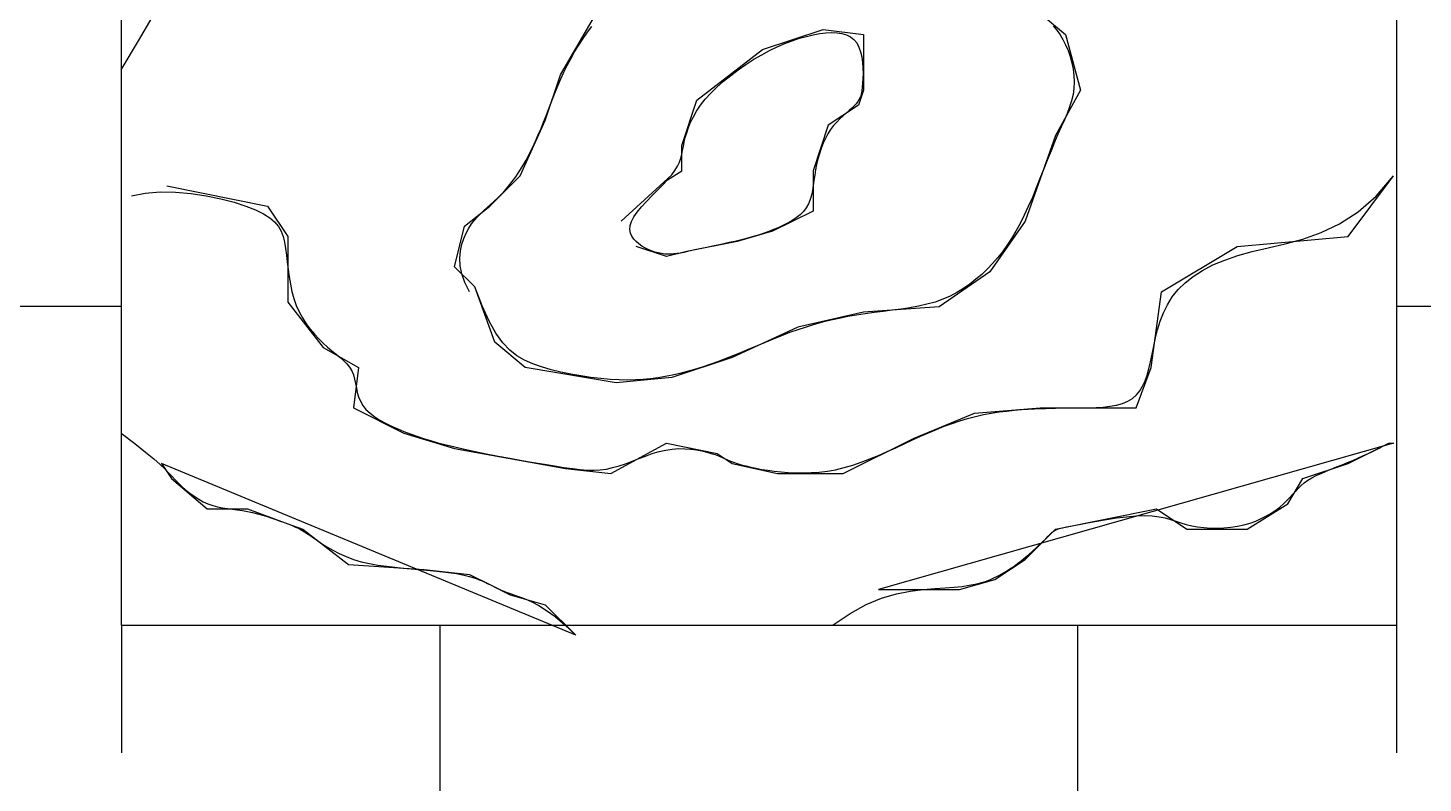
# Model space of a CAD drawing. Header units: metres. Extents: x -220 to 294, y -29 to 18.
# Drawn here: x 253.172 to 254.267, y 11.475 to 12.068 of the extents above; entities that cross this region are included whole.
import ezdxf

# ---------------------------------------------------------------- set-up
doc = ezdxf.new("R2010")
doc.units = ezdxf.units.M
doc.header["$MEASUREMENT"] = 0
doc.linetypes.add('DOT', pattern=[0.28, 0.03, -0.25])
doc.layers.add('Standart', color=7, linetype='Continuous')

msp = doc.modelspace()

# ---------------------------------------------------------------- linework, layer by layer
at = {"layer": 'Standart', "color": 178, "linetype": 'Continuous', "lineweight": -3}
for points in [[(253.2458, 11.5992), (253.2458, 12.5992)], [(254.2458, 12.5992), (254.2458, 11.5992)], [(253.2458, 11.8492), (249.3296, 11.8492)], [(253.2458, 11.8492), (251.4712, 11.8492)], [(258.0992, 11.8492), (254.2458, 11.8492)], [(254.2458, 11.5992), (253.2458, 11.5992)], [(253.4958, 8.1735), (253.4958, 11.5992)], [(253.9958, 8.1735), (253.9958, 11.5992)]]:
    msp.add_lwpolyline(points, dxfattribs=at)
at = {"layer": 'Standart', "color": 26, "linetype": 'Continuous', "lineweight": -3}
for points in [[(253.9624, 12.0824), (253.9862, 12.0626)], [(253.259, 12.0577), (253.2698, 12.0759)], [(253.5901, 12.031), (253.6178, 12.0785)], [(253.6078, 12.0595), (253.6112, 12.0644)], [(253.6112, 12.0644), (253.6148, 12.069)], [(253.7486, 12.0508), (253.7961, 12.0666)], [(253.7776, 12.0597), (253.7831, 12.0612)], [(253.7831, 12.0612), (253.7884, 12.0624)], [(253.7884, 12.0624), (253.7934, 12.0633)], [(253.7934, 12.0633), (253.7983, 12.0639)], [(253.7961, 12.0666), (253.8278, 12.0626)], [(253.7983, 12.0639), (253.8028, 12.0641)], [(253.8028, 12.0641), (253.807, 12.064)], [(253.807, 12.064), (253.8109, 12.0634)], [(253.8109, 12.0634), (253.8145, 12.0623)], [(253.8145, 12.0623), (253.8176, 12.0608)], [(253.8176, 12.0608), (253.8203, 12.0587)], [(253.8278, 12.0626), (253.8278, 12.0191)], [(253.9766, 12.0694), (253.9794, 12.066)], [(253.9794, 12.066), (253.9819, 12.0625)], [(253.9819, 12.0625), (253.9842, 12.0587)], [(253.9862, 12.0626), (253.9981, 12.0191)], [(253.2455, 12.0349), (253.259, 12.0577)], [(253.5982, 12.0436), (253.6012, 12.049)], [(253.6012, 12.049), (253.6044, 12.0543)], [(253.6044, 12.0543), (253.6078, 12.0595)], [(253.6971, 12.0112), (253.7486, 12.0508)], [(253.7479, 12.0468), (253.754, 12.0501)], [(253.754, 12.0501), (253.7601, 12.053)], [(253.7601, 12.053), (253.7661, 12.0556)], [(253.7661, 12.0556), (253.7719, 12.0578)], [(253.7719, 12.0578), (253.7776, 12.0597)], [(253.8203, 12.0587), (253.8225, 12.0561)], [(253.8225, 12.0561), (253.8242, 12.0528)], [(253.8242, 12.0528), (253.8255, 12.0491)], [(253.8255, 12.0491), (253.8264, 12.045)], [(253.9842, 12.0587), (253.9863, 12.0546)], [(253.9863, 12.0546), (253.9883, 12.0501)], [(253.9883, 12.0501), (253.9899, 12.0454)], [(253.5928, 12.033), (253.5954, 12.0382)], [(253.5954, 12.0382), (253.5982, 12.0436)], [(253.7294, 12.035), (253.7355, 12.0392)], [(253.7355, 12.0392), (253.7417, 12.0432)], [(253.7417, 12.0432), (253.7479, 12.0468)], [(253.8264, 12.045), (253.827, 12.0407)], [(253.827, 12.0407), (253.8273, 12.0364)], [(253.9899, 12.0454), (253.9912, 12.0405)], [(253.9912, 12.0405), (253.9922, 12.0355)], [(253.2455, 12.0349), (253.2455, 12.0349)], [(253.5782, 11.9953), (253.5901, 12.031)], [(253.5882, 12.0229), (253.5904, 12.0278)], [(253.5904, 12.0278), (253.5928, 12.033)], [(253.718, 12.026), (253.7236, 12.0306)], [(253.7236, 12.0306), (253.7294, 12.035)], [(253.8273, 12.0281), (253.8271, 12.0244)], [(253.8273, 12.0364), (253.8274, 12.0321)], [(253.8274, 12.0321), (253.8273, 12.0281)], [(253.9922, 12.0355), (253.9928, 12.0305)], [(253.9928, 12.0305), (253.993, 12.0254)], [(253.5843, 12.0132), (253.5862, 12.018)], [(253.5862, 12.018), (253.5882, 12.0229)], [(253.7037, 12.0118), (253.7079, 12.0166)], [(253.7079, 12.0166), (253.7127, 12.0213)], [(253.7127, 12.0213), (253.718, 12.026)], [(253.8278, 12.0191), (253.8238, 12.0072)], [(253.8264, 12.0184), (253.8259, 12.0159)], [(253.8268, 12.0212), (253.8264, 12.0184)], [(253.8271, 12.0244), (253.8268, 12.0212)], [(253.9981, 12.0191), (253.9783, 11.9835)], [(253.9928, 12.0204), (253.9921, 12.0155)], [(253.993, 12.0254), (253.9928, 12.0204)], [(253.5807, 12.0037), (253.5825, 12.0085)], [(253.5825, 12.0085), (253.5843, 12.0132)], [(253.6852, 11.9756), (253.6971, 12.0112)], [(253.6969, 12.0026), (253.7, 12.0072)], [(253.7, 12.0072), (253.7037, 12.0118)], [(253.8238, 12.0072), (253.8, 11.9914)], [(253.8205, 12.0066), (253.8186, 12.0048)], [(253.8221, 12.0083), (253.8205, 12.0066)], [(253.8234, 12.01), (253.8221, 12.0083)], [(253.8244, 12.0118), (253.8234, 12.01)], [(253.8253, 12.0137), (253.8244, 12.0118)], [(253.8259, 12.0159), (253.8253, 12.0137)], [(253.9893, 12.0058), (253.9874, 12.0008)], [(253.9909, 12.0107), (253.9893, 12.0058)], [(253.9921, 12.0155), (253.9909, 12.0107)], [(253.5584, 11.9518), (253.5782, 11.9953)], [(253.5769, 11.994), (253.5788, 11.9989)], [(253.5788, 11.9989), (253.5807, 12.0037)], [(253.6922, 11.9938), (253.6943, 11.9981)], [(253.6943, 11.9981), (253.6969, 12.0026)], [(253.8093, 11.9965), (253.8068, 11.994)], [(253.8118, 11.9988), (253.8093, 11.9965)], [(253.8142, 12.001), (253.8118, 11.9988)], [(253.8165, 12.0029), (253.8142, 12.001)], [(253.8186, 12.0048), (253.8165, 12.0029)], [(253.9853, 11.9956), (253.9829, 11.9902)], [(253.9874, 12.0008), (253.9853, 11.9956)], [(253.5705, 11.9789), (253.5727, 11.984)], [(253.5727, 11.984), (253.5749, 11.989)], [(253.5749, 11.989), (253.5769, 11.994)], [(253.688, 11.9818), (253.6891, 11.9856)], [(253.6891, 11.9856), (253.6905, 11.9896)], [(253.6905, 11.9896), (253.6922, 11.9938)], [(253.8, 11.9914), (253.7882, 11.9558)], [(253.7999, 11.9847), (253.7979, 11.9811)], [(253.802, 11.9881), (253.7999, 11.9847)], [(253.8043, 11.9912), (253.802, 11.9881)], [(253.8068, 11.994), (253.8043, 11.9912)], [(253.9783, 11.9835), (253.9545, 11.9162)], [(253.9803, 11.9844), (253.9776, 11.9782)], [(253.9829, 11.9902), (253.9803, 11.9844)], [(253.5656, 11.9689), (253.5681, 11.9738)], [(253.5681, 11.9738), (253.5705, 11.9789)], [(253.6852, 11.9558), (253.6852, 11.9756)], [(253.6859, 11.9717), (253.6865, 11.9748)], [(253.6865, 11.9748), (253.6872, 11.9782)], [(253.6872, 11.9782), (253.688, 11.9818)], [(253.7946, 11.9732), (253.7932, 11.9691)], [(253.7962, 11.9773), (253.7946, 11.9732)], [(253.7979, 11.9811), (253.7962, 11.9773)], [(253.9776, 11.9782), (253.9749, 11.9715)], [(253.5605, 11.9595), (253.5631, 11.9641)], [(253.5631, 11.9641), (253.5656, 11.9689)], [(253.6819, 11.9594), (253.6834, 11.9625)], [(253.6834, 11.9625), (253.6844, 11.9656)], [(253.6844, 11.9656), (253.6852, 11.9686)], [(253.6852, 11.9686), (253.6859, 11.9717)], [(253.792, 11.9649), (253.791, 11.9607)], [(253.7932, 11.9691), (253.792, 11.9649)], [(253.972, 11.9645), (253.9692, 11.9572)], [(253.9749, 11.9715), (253.972, 11.9645)], [(253.5347, 11.928), (253.5584, 11.9518)], [(253.5522, 11.9473), (253.555, 11.951)], [(253.555, 11.951), (253.5578, 11.9551)], [(253.5578, 11.9551), (253.5605, 11.9595)], [(253.6376, 11.9162), (253.6773, 11.9525)], [(253.674, 11.9486), (253.6852, 11.9558)], [(253.6773, 11.9525), (253.6799, 11.956)], [(253.6799, 11.956), (253.6819, 11.9594)], [(253.7882, 11.9558), (253.7882, 11.9241)], [(253.7895, 11.9523), (253.7889, 11.9482)], [(253.7901, 11.9564), (253.7895, 11.9523)], [(253.791, 11.9607), (253.7901, 11.9564)], [(253.9692, 11.9572), (253.9662, 11.9497)], [(254.208, 11.9043), (254.2436, 11.9518)], [(254.2299, 11.9359), (254.2436, 11.9518)], [(253.2812, 11.9439), (253.3604, 11.928)], [(253.5437, 11.9375), (253.5466, 11.9405)], [(253.5466, 11.9405), (253.5494, 11.9438)], [(253.5494, 11.9438), (253.5522, 11.9473)], [(253.6617, 11.936), (253.6659, 11.9403)], [(253.6659, 11.9403), (253.6701, 11.9445)], [(253.6701, 11.9445), (253.674, 11.9486)], [(253.7877, 11.9403), (253.787, 11.9366)], [(253.7884, 11.9442), (253.7877, 11.9403)], [(253.7889, 11.9482), (253.7884, 11.9442)], [(253.9632, 11.9423), (253.9602, 11.9349)], [(253.9662, 11.9497), (253.9632, 11.9423)], [(253.2535, 11.936), (253.2644, 11.9382)], [(253.2535, 11.936), (253.2535, 11.936)], [(253.2644, 11.9382), (253.276, 11.9392)], [(253.276, 11.9392), (253.2881, 11.939)], [(253.2881, 11.939), (253.3003, 11.938)], [(253.3003, 11.938), (253.3123, 11.9361)], [(253.3123, 11.9361), (253.3236, 11.9337)], [(253.3236, 11.9337), (253.3341, 11.931)], [(253.3341, 11.931), (253.3432, 11.9281)], [(253.5326, 11.9269), (253.5353, 11.9294)], [(253.5353, 11.9294), (253.5381, 11.9319)], [(253.5381, 11.9319), (253.5409, 11.9346)], [(253.5409, 11.9346), (253.5437, 11.9375)], [(253.6536, 11.9274), (253.6575, 11.9317)], [(253.6575, 11.9317), (253.6617, 11.936)], [(253.7846, 11.9298), (253.7829, 11.9267)], [(253.786, 11.9331), (253.7846, 11.9298)], [(253.787, 11.9366), (253.786, 11.9331)], [(253.9602, 11.9349), (253.957, 11.9277)], [(254.2157, 11.9236), (254.2299, 11.9359)], [(253.3432, 11.9281), (253.3509, 11.9251)], [(253.3509, 11.9251), (253.3571, 11.922)], [(253.3571, 11.922), (253.362, 11.9189)], [(253.3604, 11.928), (253.3762, 11.9043)], [(253.362, 11.9189), (253.3658, 11.9156)], [(253.5149, 11.9122), (253.5347, 11.928)], [(253.5227, 11.9169), (253.525, 11.9196)], [(253.525, 11.9196), (253.5275, 11.9222)], [(253.5275, 11.9222), (253.53, 11.9246)], [(253.53, 11.9246), (253.5326, 11.9269)], [(253.6458, 11.9159), (253.6476, 11.9195)], [(253.6476, 11.9195), (253.6502, 11.9233)], [(253.6502, 11.9233), (253.6536, 11.9274)], [(253.7882, 11.9241), (253.7565, 11.9083)], [(253.775, 11.9189), (253.7717, 11.9167)], [(253.778, 11.9213), (253.775, 11.9189)], [(253.7807, 11.9239), (253.778, 11.9213)], [(253.7829, 11.9267), (253.7807, 11.9239)], [(253.9538, 11.9208), (253.9506, 11.9143)], [(253.957, 11.9277), (253.9538, 11.9208)], [(254.2012, 11.9142), (254.2157, 11.9236)], [(253.3658, 11.9156), (253.3688, 11.9121)], [(253.3688, 11.9121), (253.3709, 11.9083)], [(253.3709, 11.9083), (253.3725, 11.9042)], [(253.507, 11.8805), (253.5149, 11.9122)], [(253.5143, 11.9027), (253.5162, 11.9069)], [(253.5162, 11.9069), (253.5182, 11.9107)], [(253.5182, 11.9107), (253.5204, 11.914)], [(253.5204, 11.914), (253.5227, 11.9169)], [(253.6446, 11.9097), (253.6448, 11.9127)], [(253.6451, 11.9069), (253.6446, 11.9097)], [(253.6448, 11.9127), (253.6458, 11.9159)], [(253.6461, 11.9045), (253.6451, 11.9069)], [(253.7565, 11.9083), (253.7288, 11.9003)], [(253.7498, 11.9068), (253.7461, 11.9056)], [(253.7534, 11.9082), (253.7498, 11.9068)], [(253.7571, 11.9096), (253.7534, 11.9082)], [(253.7609, 11.9111), (253.7571, 11.9096)], [(253.7646, 11.9128), (253.7609, 11.9111)], [(253.7682, 11.9147), (253.7646, 11.9128)], [(253.7717, 11.9167), (253.7682, 11.9147)], [(253.9545, 11.9162), (253.9268, 11.8766)], [(253.9473, 11.9083), (253.9438, 11.9026)], [(253.9506, 11.9143), (253.9473, 11.9083)], [(254.1724, 11.9022), (254.1867, 11.9073)], [(254.1867, 11.9073), (254.2012, 11.9142)], [(253.3725, 11.9042), (253.3736, 11.8997)], [(253.3736, 11.8997), (253.3745, 11.8948)], [(253.3762, 11.9043), (253.3762, 11.8528)], [(253.5116, 11.8929), (253.5127, 11.8981)], [(253.5127, 11.8981), (253.5143, 11.9027)], [(253.6476, 11.9022), (253.6461, 11.9045)], [(253.6494, 11.9002), (253.6476, 11.9022)], [(253.6515, 11.8984), (253.6494, 11.9002)], [(253.6733, 11.8885), (253.6495, 11.8964)], [(253.6538, 11.8967), (253.6515, 11.8984)], [(253.6563, 11.8953), (253.6538, 11.8967)], [(253.7288, 11.9003), (253.6891, 11.8924)], [(253.7092, 11.8965), (253.7049, 11.8956)], [(253.7136, 11.8974), (253.7092, 11.8965)], [(253.7181, 11.8984), (253.7136, 11.8974)], [(253.7225, 11.8994), (253.7181, 11.8984)], [(253.7268, 11.9003), (253.7225, 11.8994)], [(253.7309, 11.9013), (253.7268, 11.9003)], [(253.7349, 11.9023), (253.7309, 11.9013)], [(253.7387, 11.9034), (253.7349, 11.9023)], [(253.7424, 11.9045), (253.7387, 11.9034)], [(253.7461, 11.9056), (253.7424, 11.9045)], [(253.9403, 11.8972), (253.9367, 11.8922)], [(253.9438, 11.9026), (253.9403, 11.8972)], [(254.0614, 11.8608), (254.1209, 11.8964)], [(254.1209, 11.8964), (254.208, 11.9043)], [(254.1451, 11.8953), (254.1584, 11.8984)], [(254.1584, 11.8984), (254.1724, 11.9022)], [(253.3745, 11.8948), (253.3752, 11.8895)], [(253.3752, 11.8895), (253.3758, 11.884)], [(253.5111, 11.8873), (253.5116, 11.8929)], [(253.5114, 11.8813), (253.5111, 11.8873)], [(253.6589, 11.894), (253.6563, 11.8953)], [(253.6615, 11.8929), (253.6589, 11.894)], [(253.6642, 11.892), (253.6615, 11.8929)], [(253.6668, 11.8913), (253.6642, 11.892)], [(253.6694, 11.8908), (253.6668, 11.8913)], [(253.672, 11.8904), (253.6694, 11.8908)], [(253.6744, 11.8903), (253.672, 11.8904)], [(253.6891, 11.8924), (253.6733, 11.8885)], [(253.6768, 11.8903), (253.6744, 11.8903)], [(253.6791, 11.8905), (253.6768, 11.8903)], [(253.6815, 11.8908), (253.6791, 11.8905)], [(253.6841, 11.8912), (253.6815, 11.8908)], [(253.6868, 11.8917), (253.6841, 11.8912)], [(253.6898, 11.8924), (253.6868, 11.8917)], [(253.6931, 11.8931), (253.6898, 11.8924)], [(253.6967, 11.8939), (253.6931, 11.8931)], [(253.7007, 11.8947), (253.6967, 11.8939)], [(253.7049, 11.8956), (253.7007, 11.8947)], [(253.9329, 11.8874), (253.9289, 11.8829)], [(253.9367, 11.8922), (253.9329, 11.8874)], [(254.1019, 11.8819), (254.1112, 11.8857)], [(254.1112, 11.8857), (254.1214, 11.8893)], [(254.1214, 11.8893), (254.1327, 11.8924)], [(254.1327, 11.8924), (254.1451, 11.8953)], [(253.3758, 11.884), (253.3765, 11.8783)], [(253.3765, 11.8783), (253.3772, 11.8725)], [(253.5228, 11.8647), (253.507, 11.8805)], [(253.5127, 11.8748), (253.5114, 11.8813)], [(253.5151, 11.868), (253.5127, 11.8748)], [(253.9268, 11.8766), (253.8872, 11.8489)], [(253.9205, 11.8745), (253.916, 11.8706)], [(253.9248, 11.8786), (253.9205, 11.8745)], [(253.9289, 11.8829), (253.9248, 11.8786)], [(254.0864, 11.8729), (254.0937, 11.8776)], [(254.0937, 11.8776), (254.1019, 11.8819)], [(253.3772, 11.8725), (253.3782, 11.8667)], [(253.3782, 11.8667), (253.3793, 11.861)], [(253.5188, 11.8608), (253.5151, 11.868)], [(253.5386, 11.8212), (253.5228, 11.8647)], [(253.5286, 11.8499), (253.5228, 11.8647)], [(253.9063, 11.8635), (253.9011, 11.8603)], [(253.9113, 11.8669), (253.9063, 11.8635)], [(253.916, 11.8706), (253.9113, 11.8669)], [(254.0746, 11.8626), (254.0801, 11.8679)], [(254.0801, 11.8679), (254.0864, 11.8729)], [(253.3762, 11.8528), (253.404, 11.8172)], [(253.3793, 11.861), (253.3809, 11.8555)], [(253.3809, 11.8555), (253.3828, 11.8502)], [(253.5188, 11.8608), (253.5188, 11.8608)], [(253.8839, 11.8528), (253.8775, 11.851)], [(253.8899, 11.855), (253.8839, 11.8528)], [(253.8957, 11.8575), (253.8899, 11.855)], [(253.9011, 11.8603), (253.8957, 11.8575)], [(254.0535, 11.8014), (254.0614, 11.8608)], [(254.0662, 11.8507), (254.07, 11.8568)], [(254.07, 11.8568), (254.0746, 11.8626)], [(253.3828, 11.8502), (253.3851, 11.8451)], [(253.3851, 11.8451), (253.3878, 11.8403)], [(253.5341, 11.8379), (253.5286, 11.8499)], [(253.8278, 11.8449), (253.7763, 11.833)], [(253.8154, 11.8414), (253.8088, 11.84)], [(253.8222, 11.8425), (253.8154, 11.8414)], [(253.8291, 11.8436), (253.8222, 11.8425)], [(253.8872, 11.8489), (253.8278, 11.8449)], [(253.8361, 11.8445), (253.8291, 11.8436)], [(253.8431, 11.8454), (253.8361, 11.8445)], [(253.8502, 11.8463), (253.8431, 11.8454)], [(253.8572, 11.8472), (253.8502, 11.8463)], [(253.8642, 11.8483), (253.8572, 11.8472)], [(253.871, 11.8495), (253.8642, 11.8483)], [(253.8775, 11.851), (253.871, 11.8495)], [(254.0605, 11.8378), (254.0631, 11.8443)], [(254.0631, 11.8443), (254.0662, 11.8507)], [(253.3878, 11.8403), (253.3907, 11.8358)], [(253.3907, 11.8358), (253.3938, 11.8315)], [(253.3938, 11.8315), (253.3971, 11.8276)], [(253.5395, 11.8283), (253.5341, 11.8379)], [(253.7763, 11.833), (253.7248, 11.8093)], [(253.7763, 11.8311), (253.7698, 11.8288)], [(253.7827, 11.8332), (253.7763, 11.8311)], [(253.7892, 11.8352), (253.7827, 11.8332)], [(253.7957, 11.8369), (253.7892, 11.8352)], [(253.8022, 11.8386), (253.7957, 11.8369)], [(253.8088, 11.84), (253.8022, 11.8386)], [(254.0568, 11.8246), (254.0585, 11.8311)], [(254.0585, 11.8311), (254.0605, 11.8378)], [(253.3971, 11.8276), (253.4005, 11.8239)], [(253.4005, 11.8239), (253.404, 11.8205)], [(253.404, 11.8205), (253.4074, 11.8174)], [(253.5624, 11.8014), (253.5386, 11.8212)], [(253.5448, 11.8208), (253.5395, 11.8283)], [(253.5503, 11.815), (253.5448, 11.8208)], [(253.7506, 11.8211), (253.7443, 11.8184)], [(253.757, 11.8237), (253.7506, 11.8211)], [(253.7634, 11.8263), (253.757, 11.8237)], [(253.7698, 11.8288), (253.7634, 11.8263)], [(254.0554, 11.8181), (254.0568, 11.8246)], [(253.404, 11.8172), (253.4317, 11.8014)], [(253.4074, 11.8174), (253.4108, 11.8146)], [(253.4108, 11.8146), (253.4141, 11.8119)], [(253.4141, 11.8119), (253.4172, 11.8094)], [(253.4172, 11.8094), (253.42, 11.8068)], [(253.5559, 11.8106), (253.5503, 11.815)], [(253.5619, 11.8071), (253.5559, 11.8106)], [(253.7248, 11.8093), (253.6773, 11.7935)], [(253.7193, 11.8082), (253.7132, 11.8059)], [(253.7254, 11.8106), (253.7193, 11.8082)], [(253.7317, 11.8131), (253.7254, 11.8106)], [(253.7379, 11.8158), (253.7317, 11.8131)], [(253.7443, 11.8184), (253.7379, 11.8158)], [(254.0529, 11.806), (254.0541, 11.8119)], [(254.0541, 11.8119), (254.0554, 11.8181)], [(253.42, 11.8068), (253.4225, 11.8043)], [(253.4225, 11.8043), (253.4247, 11.8016)], [(253.4247, 11.8016), (253.4264, 11.7987)], [(253.4264, 11.7987), (253.4277, 11.7957)], [(253.4317, 11.8014), (253.4277, 11.7697)], [(253.5683, 11.8043), (253.5619, 11.8071)], [(253.6337, 11.7895), (253.5624, 11.8014)], [(253.5753, 11.8019), (253.5683, 11.8043)], [(253.5827, 11.7997), (253.5753, 11.8019)], [(253.5903, 11.7978), (253.5827, 11.7997)], [(253.5982, 11.7961), (253.5903, 11.7978)], [(253.6894, 11.7983), (253.6836, 11.7968)], [(253.6953, 11.7999), (253.6894, 11.7983)], [(253.7012, 11.8018), (253.6953, 11.7999)], [(253.7072, 11.8038), (253.7012, 11.8018)], [(253.7132, 11.8059), (253.7072, 11.8038)], [(254.0416, 11.7697), (254.0535, 11.8014)], [(254.0502, 11.7955), (254.0516, 11.8005)], [(254.0516, 11.8005), (254.0529, 11.806)], [(253.4277, 11.7957), (253.4286, 11.7924)], [(253.4286, 11.7924), (253.4293, 11.789)], [(253.4293, 11.789), (253.43, 11.7855)], [(253.6061, 11.7948), (253.5982, 11.7961)], [(253.614, 11.7936), (253.6061, 11.7948)], [(253.6217, 11.7928), (253.614, 11.7936)], [(253.6291, 11.7921), (253.6217, 11.7928)], [(253.636, 11.7918), (253.6291, 11.7921)], [(253.6773, 11.7935), (253.6337, 11.7895)], [(253.6426, 11.7916), (253.636, 11.7918)], [(253.6489, 11.7917), (253.6426, 11.7916)], [(253.655, 11.7921), (253.6489, 11.7917)], [(253.6608, 11.7926), (253.655, 11.7921)], [(253.6666, 11.7933), (253.6608, 11.7926)], [(253.6723, 11.7943), (253.6666, 11.7933)], [(253.6779, 11.7954), (253.6723, 11.7943)], [(253.6836, 11.7968), (253.6779, 11.7954)], [(254.0445, 11.7831), (254.0467, 11.7868)], [(254.0467, 11.7868), (254.0486, 11.7909)], [(254.0486, 11.7909), (254.0502, 11.7955)], [(253.43, 11.7855), (253.4307, 11.7819)], [(253.4307, 11.7819), (253.4317, 11.7784)], [(253.4317, 11.7784), (253.4331, 11.775)], [(254.035, 11.775), (254.0387, 11.7772)], [(254.0387, 11.7772), (254.0418, 11.7799)], [(254.0418, 11.7799), (254.0445, 11.7831)], [(253.4277, 11.7697), (253.4673, 11.7499)], [(253.4331, 11.775), (253.435, 11.7717)], [(253.435, 11.7717), (253.4375, 11.7686)], [(253.4375, 11.7686), (253.4407, 11.7656)], [(253.4407, 11.7656), (253.4444, 11.7628)], [(253.8674, 11.746), (253.9149, 11.7657)], [(253.9149, 11.7657), (253.9664, 11.7697)], [(253.9156, 11.7631), (253.9218, 11.7645)], [(253.9218, 11.7645), (253.928, 11.7656)], [(253.928, 11.7656), (253.9341, 11.7666)], [(253.9341, 11.7666), (253.9401, 11.7673)], [(253.9401, 11.7673), (253.946, 11.7679)], [(253.946, 11.7679), (253.9516, 11.7684)], [(253.9516, 11.7684), (253.9569, 11.7688)], [(253.9569, 11.7688), (253.9618, 11.769)], [(253.9618, 11.769), (253.9663, 11.7693)], [(253.9663, 11.7693), (253.9705, 11.7694)], [(253.9664, 11.7697), (253.9902, 11.7697)], [(253.9705, 11.7694), (253.9744, 11.7695)], [(253.9744, 11.7695), (253.9783, 11.7696)], [(253.9783, 11.7696), (253.9821, 11.7697)], [(253.9821, 11.7697), (253.9861, 11.7697)], [(253.9861, 11.7697), (253.9903, 11.7697)], [(253.9902, 11.7697), (254.0416, 11.7697)], [(253.9903, 11.7697), (253.9948, 11.7697)], [(253.9948, 11.7697), (253.9997, 11.7697)], [(253.9997, 11.7697), (254.0049, 11.7698)], [(254.0049, 11.7698), (254.0102, 11.77)], [(254.0102, 11.77), (254.0157, 11.7704)], [(254.0157, 11.7704), (254.021, 11.771)], [(254.021, 11.771), (254.0261, 11.7719)], [(254.0261, 11.7719), (254.0308, 11.7732)], [(254.0308, 11.7732), (254.035, 11.775)], [(253.4444, 11.7628), (253.4484, 11.7602)], [(253.4484, 11.7602), (253.4529, 11.7578)], [(253.4529, 11.7578), (253.4575, 11.7554)], [(253.4575, 11.7554), (253.4624, 11.7533)], [(253.8849, 11.7529), (253.8911, 11.7554)], [(253.8911, 11.7554), (253.8972, 11.7576)], [(253.8972, 11.7576), (253.9033, 11.7597)], [(253.9033, 11.7597), (253.9094, 11.7615)], [(253.9094, 11.7615), (253.9156, 11.7631)], [(253.2455, 11.7499), (253.2562, 11.7418)], [(253.2455, 11.7499), (253.2455, 11.7499)], [(253.4624, 11.7533), (253.4673, 11.7512)], [(253.4673, 11.7512), (253.4723, 11.7493)], [(253.4673, 11.7499), (253.507, 11.738)], [(253.4723, 11.7493), (253.4774, 11.7475)], [(253.4774, 11.7475), (253.4826, 11.7457)], [(253.4826, 11.7457), (253.4881, 11.7441)], [(253.4881, 11.7441), (253.494, 11.7424)], [(253.494, 11.7424), (253.5004, 11.7407)], [(253.8119, 11.7182), (253.8674, 11.746)], [(253.8596, 11.7416), (253.8661, 11.7446)], [(253.8661, 11.7446), (253.8724, 11.7475)], [(253.8724, 11.7475), (253.8787, 11.7503)], [(253.8787, 11.7503), (253.8849, 11.7529)], [(253.2562, 11.7418), (253.2646, 11.7351)], [(253.2646, 11.7351), (253.2711, 11.7297)], [(253.5004, 11.7407), (253.5073, 11.7391)], [(253.507, 11.738), (253.5941, 11.7222)], [(253.5073, 11.7391), (253.5149, 11.7374)], [(253.5149, 11.7374), (253.5231, 11.7356)], [(253.5231, 11.7356), (253.5319, 11.7338)], [(253.5319, 11.7338), (253.5411, 11.732)], [(253.5411, 11.732), (253.5504, 11.7303)], [(253.6297, 11.7182), (253.6733, 11.742)], [(253.6516, 11.73), (253.6569, 11.732)], [(253.6569, 11.732), (253.6621, 11.7339)], [(253.6621, 11.7339), (253.6674, 11.7355)], [(253.6674, 11.7355), (253.6726, 11.7367)], [(253.6726, 11.7367), (253.6778, 11.7375)], [(253.6733, 11.742), (253.7129, 11.7341)], [(253.6778, 11.7375), (253.6828, 11.7378)], [(253.6828, 11.7378), (253.6877, 11.7377)], [(253.6877, 11.7377), (253.6924, 11.7374)], [(253.6924, 11.7374), (253.6969, 11.7368)], [(253.6969, 11.7368), (253.701, 11.736)], [(253.701, 11.736), (253.7049, 11.7351)], [(253.7049, 11.7351), (253.7083, 11.7341)], [(253.7083, 11.7341), (253.7113, 11.7331)], [(253.7113, 11.7331), (253.714, 11.7321)], [(253.7129, 11.7341), (253.7248, 11.7262)], [(253.714, 11.7321), (253.7164, 11.7311)], [(253.8328, 11.7297), (253.8396, 11.7325)], [(254.2436, 11.742), (253.8396, 11.6272)], [(253.8396, 11.7325), (253.8463, 11.7355)], [(253.8463, 11.7355), (253.853, 11.7385)], [(253.853, 11.7385), (253.8596, 11.7416)], [(254.208, 11.7262), (254.2397, 11.742)], [(254.2156, 11.7304), (254.2194, 11.7321)], [(254.2194, 11.7321), (254.2231, 11.7338)], [(254.2231, 11.7338), (254.2265, 11.7354)], [(254.2265, 11.7354), (254.2295, 11.7369)], [(254.2295, 11.7369), (254.2322, 11.7382)], [(254.2322, 11.7382), (254.2344, 11.7394)], [(254.2344, 11.7394), (254.2362, 11.7402)], [(254.2362, 11.7402), (254.2375, 11.7409)], [(254.2375, 11.7409), (254.2386, 11.7413)], [(254.2386, 11.7413), (254.2395, 11.7417)], [(254.2395, 11.7417), (254.2404, 11.7418)], [(254.2397, 11.742), (254.2397, 11.742)], [(254.2397, 11.742), (254.2436, 11.742)], [(254.2404, 11.7418), (254.2413, 11.7419)], [(254.2413, 11.7419), (254.2423, 11.742)], [(254.2423, 11.742), (254.2436, 11.742)], [(253.2711, 11.7297), (253.2761, 11.7253)], [(253.2761, 11.7253), (253.2799, 11.7217)], [(253.2772, 11.7262), (253.2851, 11.7143)], [(253.602, 11.5916), (253.2772, 11.7262)], [(253.2799, 11.7217), (253.2829, 11.7186)], [(253.5504, 11.7303), (253.5597, 11.7286)], [(253.5597, 11.7286), (253.5688, 11.727)], [(253.5688, 11.727), (253.5775, 11.7255)], [(253.5775, 11.7255), (253.5855, 11.7242)], [(253.5855, 11.7242), (253.5928, 11.723)], [(253.5928, 11.723), (253.5994, 11.7221)], [(253.5941, 11.7222), (253.6297, 11.7182)], [(253.5994, 11.7221), (253.6054, 11.7214)], [(253.6054, 11.7214), (253.611, 11.721)], [(253.611, 11.721), (253.6162, 11.721)], [(253.6162, 11.721), (253.6212, 11.7212)], [(253.6212, 11.7212), (253.6261, 11.7218)], [(253.6261, 11.7218), (253.631, 11.7229)], [(253.631, 11.7229), (253.6361, 11.7243)], [(253.6361, 11.7243), (253.6412, 11.726)], [(253.6412, 11.726), (253.6464, 11.728)], [(253.6464, 11.728), (253.6516, 11.73)], [(253.7164, 11.7311), (253.7188, 11.7301)], [(253.7188, 11.7301), (253.7211, 11.7291)], [(253.7211, 11.7291), (253.7234, 11.7281)], [(253.7234, 11.7281), (253.7259, 11.7271)], [(253.7248, 11.7262), (253.7604, 11.7182)], [(253.7259, 11.7271), (253.7287, 11.7262)], [(253.7287, 11.7262), (253.7319, 11.7252)], [(253.7319, 11.7252), (253.7354, 11.7242)], [(253.7354, 11.7242), (253.7393, 11.7233)], [(253.7393, 11.7233), (253.7434, 11.7224)], [(253.7434, 11.7224), (253.7479, 11.7215)], [(253.7479, 11.7215), (253.7527, 11.7208)], [(253.7527, 11.7208), (253.7578, 11.7201)], [(253.7994, 11.7202), (253.8059, 11.7213)], [(253.8059, 11.7213), (253.8126, 11.7229)], [(253.8126, 11.7229), (253.8193, 11.7248)], [(253.8193, 11.7248), (253.826, 11.7271)], [(253.826, 11.7271), (253.8328, 11.7297)], [(254.1724, 11.7143), (254.208, 11.7262)], [(254.1906, 11.7201), (254.1947, 11.7218)], [(254.1947, 11.7218), (254.1989, 11.7234)], [(254.1989, 11.7234), (254.2031, 11.7251)], [(254.2031, 11.7251), (254.2073, 11.7268)], [(254.2073, 11.7268), (254.2115, 11.7286)], [(254.2115, 11.7286), (254.2156, 11.7304)], [(253.2829, 11.7186), (253.2854, 11.7159)], [(253.2851, 11.7143), (253.3129, 11.6905)], [(253.2854, 11.7159), (253.2878, 11.7133)], [(253.2878, 11.7133), (253.2904, 11.7107)], [(253.2904, 11.7107), (253.2932, 11.708)], [(253.7578, 11.7201), (253.7631, 11.7196)], [(253.7604, 11.7182), (253.8119, 11.7182)], [(253.7631, 11.7196), (253.7686, 11.7191)], [(253.7686, 11.7191), (253.7744, 11.7189)], [(253.7744, 11.7189), (253.7804, 11.7188)], [(253.7804, 11.7188), (253.7866, 11.719)], [(253.7866, 11.719), (253.7929, 11.7194)], [(253.7929, 11.7194), (253.7994, 11.7202)], [(254.1605, 11.6945), (254.1724, 11.7143)], [(254.171, 11.7088), (254.1735, 11.7109)], [(254.1735, 11.7109), (254.1763, 11.713)], [(254.1763, 11.713), (254.1795, 11.7149)], [(254.1795, 11.7149), (254.1829, 11.7167)], [(254.1829, 11.7167), (254.1867, 11.7184)], [(254.1867, 11.7184), (254.1906, 11.7201)], [(253.2932, 11.708), (253.2962, 11.7053)], [(253.2962, 11.7053), (253.2994, 11.7028)], [(253.2994, 11.7028), (253.3028, 11.7004)], [(253.3028, 11.7004), (253.3063, 11.6981)], [(254.1597, 11.697), (254.1621, 11.6994)], [(254.1621, 11.6994), (254.1643, 11.7018)], [(254.1643, 11.7018), (254.1665, 11.7042)], [(254.1665, 11.7042), (254.1687, 11.7065)], [(254.1687, 11.7065), (254.171, 11.7088)], [(253.3063, 11.6981), (253.3099, 11.6961)], [(253.3099, 11.6961), (253.3135, 11.6945)], [(253.3129, 11.6905), (253.3446, 11.6905)], [(253.3135, 11.6945), (253.3173, 11.6932)], [(253.3173, 11.6932), (253.3211, 11.6922)], [(253.3211, 11.6922), (253.3249, 11.6914)], [(253.3249, 11.6914), (253.3288, 11.6908)], [(253.3288, 11.6908), (253.3327, 11.6903)], [(253.3327, 11.6903), (253.3366, 11.6898)], [(253.3366, 11.6898), (253.3406, 11.6892)], [(253.3406, 11.6892), (253.3446, 11.6886)], [(253.3446, 11.6905), (253.3762, 11.6787)], [(253.3446, 11.6886), (253.3485, 11.6877)], [(253.3485, 11.6877), (253.3524, 11.6867)], [(253.9783, 11.6747), (254.0575, 11.6905)], [(254.0575, 11.6905), (254.0813, 11.6747)], [(254.1288, 11.6747), (254.1605, 11.6945)], [(254.1476, 11.6872), (254.1511, 11.6896)], [(254.1511, 11.6896), (254.1543, 11.692)], [(254.1543, 11.692), (254.1572, 11.6945)], [(254.1572, 11.6945), (254.1597, 11.697)], [(253.3524, 11.6867), (253.3563, 11.6857)], [(253.3563, 11.6857), (253.36, 11.6845)], [(253.36, 11.6845), (253.3636, 11.6833)], [(253.3636, 11.6833), (253.3669, 11.6822)], [(253.3669, 11.6822), (253.3701, 11.681)], [(253.3701, 11.681), (253.3729, 11.68)], [(253.3729, 11.68), (253.3755, 11.679)], [(253.3755, 11.679), (253.3779, 11.6782)], [(253.3762, 11.6787), (253.3881, 11.6747)], [(253.3779, 11.6782), (253.3801, 11.6773)], [(253.3801, 11.6773), (253.3823, 11.6763)], [(253.9871, 11.6765), (253.9915, 11.6773)], [(253.9915, 11.6773), (253.997, 11.6784)], [(253.997, 11.6784), (254.0035, 11.6797)], [(254.0035, 11.6797), (254.0107, 11.681)], [(254.0107, 11.681), (254.0184, 11.6823)], [(254.0184, 11.6823), (254.0262, 11.6834)], [(254.0262, 11.6834), (254.034, 11.6844)], [(254.034, 11.6844), (254.0414, 11.685)], [(254.0414, 11.685), (254.0482, 11.6853)], [(254.0482, 11.6853), (254.0543, 11.685)], [(254.0543, 11.685), (254.0596, 11.6844)], [(254.0596, 11.6844), (254.0644, 11.6834)], [(254.0644, 11.6834), (254.0687, 11.6823)], [(254.0687, 11.6823), (254.0728, 11.681)], [(254.0728, 11.681), (254.0768, 11.6797)], [(254.0768, 11.6797), (254.0809, 11.6784)], [(254.0809, 11.6784), (254.0852, 11.6773)], [(254.0852, 11.6773), (254.0898, 11.6765)], [(254.1158, 11.6761), (254.1211, 11.6769)], [(254.1211, 11.6769), (254.1261, 11.678)], [(254.1261, 11.678), (254.131, 11.6794)], [(254.131, 11.6794), (254.1355, 11.681)], [(254.1355, 11.681), (254.1398, 11.6829)], [(254.1398, 11.6829), (254.1439, 11.685)], [(254.1439, 11.685), (254.1476, 11.6872)], [(253.3823, 11.6763), (253.3845, 11.6753)], [(253.3845, 11.6753), (253.3868, 11.674)], [(253.3868, 11.674), (253.3893, 11.6725)], [(253.3881, 11.6747), (253.4238, 11.647)], [(253.3893, 11.6725), (253.3921, 11.6707)], [(253.3921, 11.6707), (253.3952, 11.6686)], [(253.3952, 11.6686), (253.3988, 11.6662)], [(253.3988, 11.6662), (253.4027, 11.6635)], [(253.9545, 11.6509), (253.9783, 11.6747)], [(253.9684, 11.6649), (253.9707, 11.6671)], [(253.9707, 11.6671), (253.9726, 11.6691)], [(253.9726, 11.6691), (253.9743, 11.6707)], [(253.9743, 11.6707), (253.9756, 11.6721)], [(253.9756, 11.6721), (253.9768, 11.6731)], [(253.9768, 11.6731), (253.978, 11.6739)], [(253.978, 11.6739), (253.9794, 11.6745)], [(253.9783, 11.6747), (253.9783, 11.6747)], [(253.9794, 11.6745), (253.9813, 11.6751)], [(253.9813, 11.6751), (253.9838, 11.6757)], [(253.9838, 11.6757), (253.9871, 11.6765)], [(254.0813, 11.6747), (254.1288, 11.6747)], [(254.0898, 11.6765), (254.0948, 11.6759)], [(254.0948, 11.6759), (254.0999, 11.6755)], [(254.0999, 11.6755), (254.1052, 11.6754)], [(254.1052, 11.6754), (254.1105, 11.6756)], [(254.1105, 11.6756), (254.1158, 11.6761)], [(253.4027, 11.6635), (253.4069, 11.6608)], [(253.4069, 11.6608), (253.4116, 11.6581)], [(253.4116, 11.6581), (253.4166, 11.6555)], [(253.4166, 11.6555), (253.422, 11.6531)], [(253.9575, 11.6548), (253.9604, 11.6574)], [(253.9604, 11.6574), (253.9632, 11.66)], [(253.9632, 11.66), (253.9659, 11.6625)], [(253.9659, 11.6625), (253.9684, 11.6649)], [(253.422, 11.6531), (253.4277, 11.6509)], [(253.4238, 11.647), (253.4832, 11.643)], [(253.4277, 11.6509), (253.4338, 11.6491)], [(253.4338, 11.6491), (253.4402, 11.6477)], [(253.4402, 11.6477), (253.4468, 11.6465)], [(253.4468, 11.6465), (253.4535, 11.6455)], [(253.4535, 11.6455), (253.4601, 11.6447)], [(253.4601, 11.6447), (253.4667, 11.6441)], [(253.4667, 11.6441), (253.4731, 11.6435)], [(253.9307, 11.6351), (253.9545, 11.6509)], [(253.9425, 11.6434), (253.9456, 11.6454)], [(253.9456, 11.6454), (253.9486, 11.6476)], [(253.9486, 11.6476), (253.9515, 11.6499)], [(253.9515, 11.6499), (253.9545, 11.6523)], [(253.9545, 11.6523), (253.9575, 11.6548)], [(253.4731, 11.6435), (253.4792, 11.643)], [(253.4792, 11.643), (253.485, 11.6425)], [(253.4832, 11.643), (253.5188, 11.6391)], [(253.485, 11.6425), (253.4904, 11.642)], [(253.4904, 11.642), (253.4954, 11.6415)], [(253.4954, 11.6415), (253.5001, 11.641)], [(253.5001, 11.641), (253.5044, 11.6404)], [(253.5044, 11.6404), (253.5085, 11.6398)], [(253.5085, 11.6398), (253.5122, 11.6391)], [(253.5122, 11.6391), (253.5155, 11.6384)], [(253.5155, 11.6384), (253.5186, 11.6376)], [(253.5186, 11.6376), (253.5214, 11.6368)], [(253.5188, 11.6391), (253.5347, 11.6311)], [(253.5214, 11.6368), (253.524, 11.6359)], [(253.524, 11.6359), (253.5263, 11.635)], [(253.5263, 11.635), (253.5286, 11.6341)], [(253.5286, 11.6341), (253.5307, 11.6331)], [(253.5307, 11.6331), (253.5327, 11.6321)], [(253.903, 11.6272), (253.9307, 11.6351)], [(253.9196, 11.6325), (253.9234, 11.6337)], [(253.9234, 11.6337), (253.9268, 11.635)], [(253.9268, 11.635), (253.9301, 11.6364)], [(253.9301, 11.6364), (253.9333, 11.638)], [(253.9333, 11.638), (253.9364, 11.6396)], [(253.9364, 11.6396), (253.9395, 11.6414)], [(253.9395, 11.6414), (253.9425, 11.6434)], [(253.5327, 11.6321), (253.5347, 11.6311)], [(253.5347, 11.6311), (253.5505, 11.6232)], [(253.5347, 11.6311), (253.5367, 11.6302)], [(253.5367, 11.6302), (253.5387, 11.6292)], [(253.5387, 11.6292), (253.5408, 11.6281)], [(253.5408, 11.6281), (253.5431, 11.6271)], [(253.5431, 11.6271), (253.5456, 11.626)], [(253.5456, 11.626), (253.5484, 11.6249)], [(253.5484, 11.6249), (253.5514, 11.6238)], [(253.5505, 11.6232), (253.5782, 11.6153)], [(253.5514, 11.6238), (253.5548, 11.6226)], [(253.5548, 11.6226), (253.5586, 11.6213)], [(253.8396, 11.6272), (253.903, 11.6272)], [(253.842, 11.6205), (253.8536, 11.6239)], [(253.8536, 11.6239), (253.8644, 11.626)], [(253.8644, 11.626), (253.8745, 11.6273)], [(253.8745, 11.6273), (253.8836, 11.628)], [(253.8836, 11.628), (253.8918, 11.6285)], [(253.8918, 11.6285), (253.899, 11.6291)], [(253.899, 11.6291), (253.9052, 11.6297)], [(253.9052, 11.6297), (253.9106, 11.6306)], [(253.9106, 11.6306), (253.9154, 11.6315)], [(253.9154, 11.6315), (253.9196, 11.6325)], [(253.5586, 11.6213), (253.5629, 11.6197)], [(253.5629, 11.6197), (253.5677, 11.6176)], [(253.5677, 11.6176), (253.5731, 11.6147)], [(253.5731, 11.6147), (253.5792, 11.6109)], [(253.5782, 11.6153), (253.602, 11.5916)], [(253.8172, 11.6086), (253.8299, 11.6155)], [(253.8299, 11.6155), (253.842, 11.6205)], [(253.5792, 11.6109), (253.586, 11.606)], [(253.586, 11.606), (253.5936, 11.5996)], [(253.804, 11.5995), (253.8172, 11.6086)], [(253.5936, 11.5996), (253.602, 11.5916)], [(253.804, 11.5995), (253.804, 11.5995)]]:
    msp.add_lwpolyline(points, dxfattribs=at)
at = {"layer": 'Standart', "color": 178, "linetype": 'DOT', "lineweight": -3}
for points in [[(253.2458, 11.5992), (253.2458, 10.8492)], [(254.2458, 11.5992), (254.2458, 10.8492)]]:
    msp.add_lwpolyline(points, dxfattribs=at)

doc.saveas('drawing.dxf')
